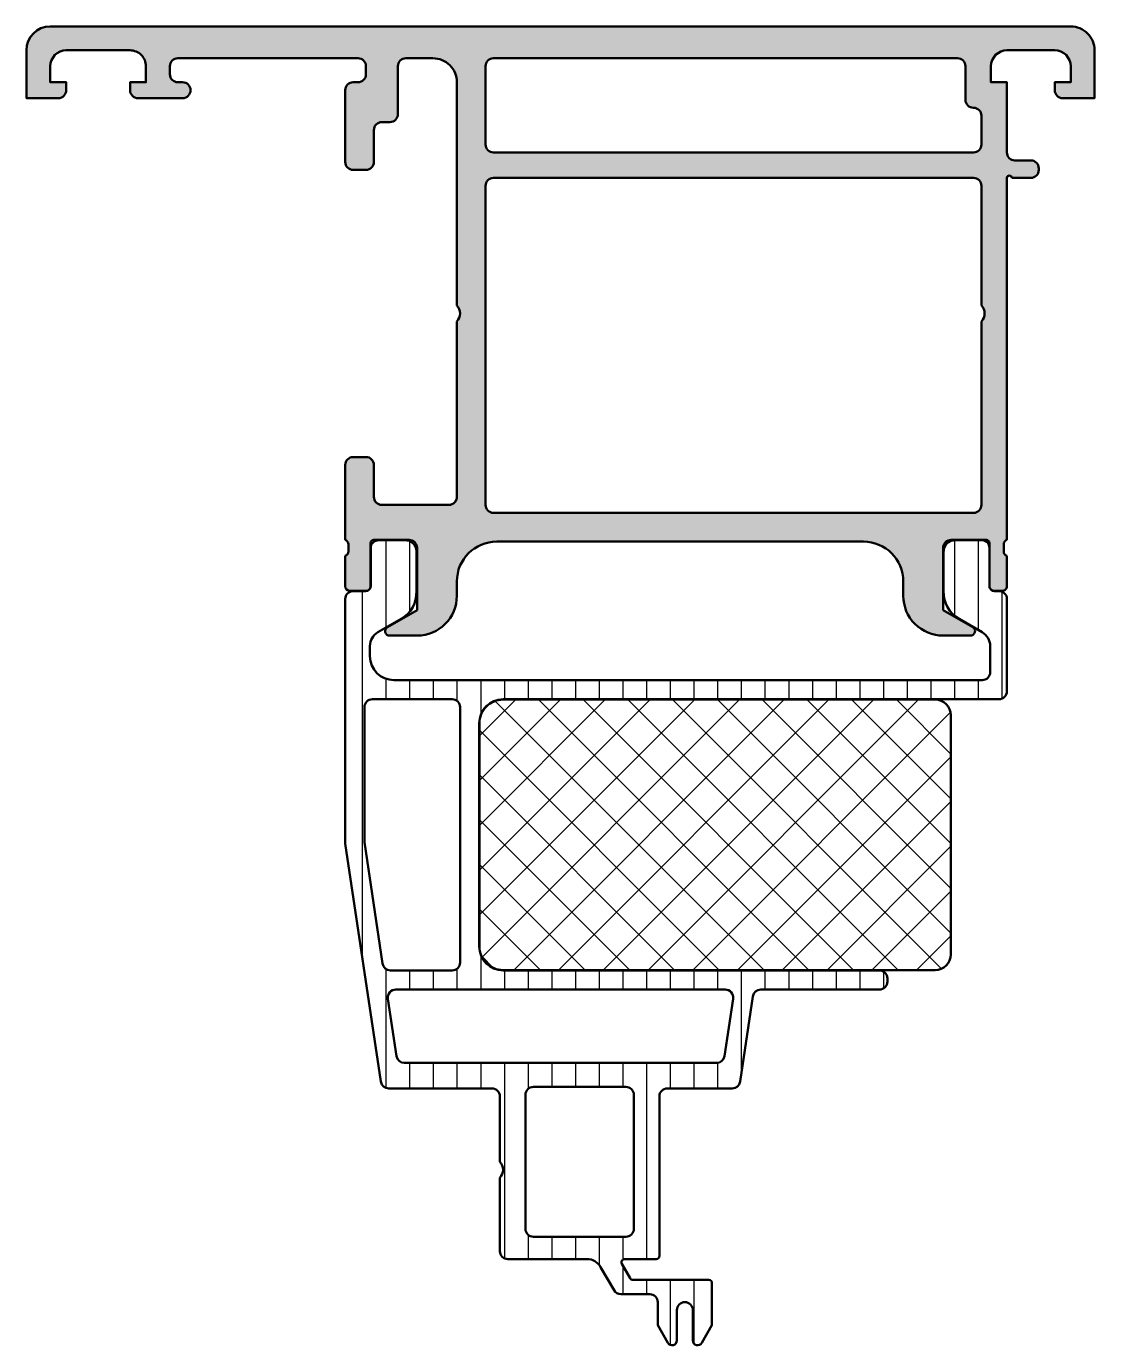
# Model space of a CAD drawing. Extents: x -30 to 37, y 2.3 to 85.
import ezdxf

# ---------------------------------------------------------------- set-up
doc = ezdxf.new("R2010")
doc.units = 0
for name, color, linetype, lineweight in [('0S-Alu contour', 7, 'Continuous', 50), ('0S-Alu hatch', 252, 'Continuous', 25), ('0S-Plastic contour', 254, 'Continuous', 50), ('0S-Plastic hatch', 253, 'Continuous', 25), ('0S-PT contour', 91, 'Continuous', 50), ('0S-PT hatch', 103, 'Continuous', 25)]:
    doc.layers.add(name, color=color, linetype=linetype, lineweight=lineweight)

# ---------------------------------------------------------------- blocks, each defined once
blk = doc.blocks.new('485340__1FFCB2C1_20A8_4B7F_915D_4D0FF0D645E9_')
at = {"layer": '0S-Alu hatch'}
h = blk.add_hatch(color=256, dxfattribs=at)
edge = h.paths.add_edge_path()
edge.add_ellipse((27.50000000000001, 49.29999999999999), major_axis=(-2.500000000000007, 0), ratio=1, start_angle=0, end_angle=90.00000000000023, ccw=False)
edge.add_line((25, 49.29999999999999), (25, 50.2))
edge.add_arc((22.5, 50.2), 2.5, 0, 90)
edge.add_line((22.5, 52.7), (-0.4999999999999716, 52.7))
edge.add_arc((-0.4999999999999716, 50.20000000000001), 2.499999999999992, 90, 180)
edge.add_line((-2.999999999999964, 50.20000000000001), (-2.999999999999971, 49.29999999999999))
edge.add_ellipse((-5.499999999999971, 49.29999999999999), major_axis=(-2.5, 0), ratio=1, start_angle=90, end_angle=180, ccw=False)
edge.add_line((-5.499999999999971, 46.79999999999998), (-7.217691453623984, 46.79999999999998))
edge.add_ellipse((-7.217691453623981, 47.08230854637601), major_axis=(-0.2823085463760151, 0), ratio=1, start_angle=-60.000000000000114, end_angle=89.99999999999932, ccw=False)
edge.add_line((-7.358845726811988, 47.32679491924309), (-5.5, 48.39999999999999))
edge.add_line((-5.5, 48.39999999999999), (-5.5, 52.3))
edge.add_arc((-6, 52.3), 0.5, 0, 90)
edge.add_line((-6, 52.8), (-8.209999999999994, 52.8))
edge.add_arc((-8.209999999999994, 52.59999999999999), 0.2000000000000028, 90, 180)
edge.add_line((-8.409999999999997, 52.59999999999999), (-8.409999999999997, 49.90000000000003))
edge.add_ellipse((-8.710000000000036, 49.90000000000003), major_axis=(-0.3000000000000398, 0), ratio=1, start_angle=90, end_angle=180, ccw=False)
edge.add_line((-8.710000000000036, 49.59999999999999), (-9.69999999999996, 49.59999999999999))
edge.add_ellipse((-9.69999999999996, 49.90000000000003), major_axis=(-0.3000000000000398, 0), ratio=1, start_angle=0, end_angle=90, ccw=False)
edge.add_line((-10, 49.90000000000003), (-10, 51.79999999999999))
edge.add_arc((-10.1, 52.0828427124746), 0.2999999999999999, 289.471220634491, 360)
edge.add_line((-9.8, 52.0828427124746), (-9.799999999999997, 52.51715728752537))
edge.add_arc((-10.1, 52.51715728752537), 0.3000000000000007, 0, 70.52877936550966)
edge.add_line((-10, 52.79999999999999), (-10, 57.5))
edge.add_ellipse((-9.5, 57.5), major_axis=(-0.5, 0), ratio=1, start_angle=270, end_angle=360, ccw=False)
edge.add_line((-9.5, 58), (-8.699999999999989, 58))
edge.add_ellipse((-8.699999999999989, 57.5), major_axis=(-0.5, 0), ratio=1, start_angle=180, end_angle=270, ccw=False)
edge.add_line((-8.199999999999989, 57.5), (-8.199999999999989, 55.5))
edge.add_arc((-7.699999999999988, 55.5), 0.5, 180, 270)
edge.add_line((-7.699999999999988, 55), (-3.499999999999985, 55))
edge.add_arc((-3.499999999999985, 55.5), 0.5, 270, 360)
edge.add_line((-2.999999999999985, 55.5), (-3, 66.5))
edge.add_arc((-3.524999999999995, 67), 0.7249999999999989, 316.3971810272962, 403.6028189727038)
edge.add_line((-3, 67.5), (-2.999999999999985, 81.5))
edge.add_arc((-4.499999999999996, 81.5), 1.50000000000001, 0, 90.00000000000014)
edge.add_line((-4.5, 83), (-6.200000000000002, 83))
edge.add_arc((-6.200000000000002, 82.5), 0.5, 90, 180)
edge.add_line((-6.700000000000002, 82.5), (-6.699999999999988, 79.5))
edge.add_ellipse((-7.199999999999988, 79.5), major_axis=(-0.5, 0), ratio=1, start_angle=90, end_angle=180, ccw=False)
edge.add_line((-7.199999999999988, 79), (-7.699999999999988, 79))
edge.add_arc((-7.699999999999988, 78.5), 0.5, 90, 180)
edge.add_line((-8.199999999999989, 78.5), (-8.199999999999989, 76.5))
edge.add_ellipse((-8.699999999999989, 76.5), major_axis=(-0.5, 0), ratio=1, start_angle=90, end_angle=180, ccw=False)
edge.add_line((-8.699999999999989, 76), (-9.5, 76))
edge.add_ellipse((-9.5, 76.5), major_axis=(-0.5, 0), ratio=1, start_angle=0, end_angle=90, ccw=False)
edge.add_line((-10, 76.5), (-10, 81))
edge.add_ellipse((-9.5, 81), major_axis=(-0.5, 0), ratio=1, start_angle=270, end_angle=360, ccw=False)
edge.add_line((-9.5, 81.5), (-9.200000000000003, 81.5))
edge.add_arc((-9.200000000000003, 82), 0.5, 270, 360)
edge.add_line((-8.700000000000003, 82), (-8.700000000000003, 82.5))
edge.add_arc((-9.200000000000003, 82.5), 0.5, 0, 90)
edge.add_line((-9.200000000000003, 83), (-20.5, 83))
edge.add_arc((-20.5, 82.5), 0.5, 90, 180)
edge.add_line((-21, 82.5), (-21, 82))
edge.add_arc((-20.5, 82), 0.5, 180, 270)
edge.add_line((-20.5, 81.5), (-20.2, 81.5))
edge.add_ellipse((-20.2, 81), major_axis=(-0.5, 0), ratio=1, start_angle=90, end_angle=270, ccw=False)
edge.add_line((-20.2, 80.5), (-23, 80.5))
edge.add_ellipse((-23, 81), major_axis=(-0.5, 0), ratio=1, start_angle=0, end_angle=90, ccw=False)
edge.add_line((-23.5, 81), (-23.5, 81.5))
edge.add_line((-23.5, 81.5), (-22.5, 81.5))
edge.add_line((-22.5, 81.5), (-22.5, 82.5))
edge.add_arc((-23.5, 82.5), 0.9999999999999964, 0, 90.00000000000018)
edge.add_line((-23.5, 83.49999999999999), (-27.5, 83.49999999999999))
edge.add_arc((-27.5, 82.5), 1, 90, 180)
edge.add_line((-28.5, 82.5), (-28.5, 81.5))
edge.add_line((-28.5, 81.5), (-27.5, 81.5))
edge.add_line((-27.5, 81.5), (-27.5, 81))
edge.add_ellipse((-28, 81), major_axis=(-0.5, 0), ratio=1, start_angle=90, end_angle=180, ccw=False)
edge.add_line((-28, 80.5), (-30, 80.5))
edge.add_line((-30, 80.5), (-30, 83.49999999999999))
edge.add_ellipse((-28.5, 83.49999999999999), major_axis=(-1.5, 0), ratio=1, start_angle=270, end_angle=360, ccw=False)
edge.add_line((-28.5, 85), (35.5, 85))
edge.add_ellipse((35.50000000000002, 83.49999999999999), major_axis=(-1.500000000000013, 0), ratio=1, start_angle=180, end_angle=270.00000000000057, ccw=False)
edge.add_line((37.00000000000003, 83.49999999999999), (37.00000000000003, 80.5))
edge.add_line((37.00000000000003, 80.5), (35.00000000000003, 80.5))
edge.add_ellipse((35.00000000000003, 81), major_axis=(-0.5, 0), ratio=1, start_angle=0, end_angle=90, ccw=False)
edge.add_line((34.50000000000003, 81), (34.50000000000003, 81.5))
edge.add_line((34.50000000000003, 81.5), (35.5, 81.5))
edge.add_line((35.5, 81.5), (35.5, 82.5))
edge.add_arc((34.50000000000001, 82.50000000000001), 0.9999999999999857, 0, 89.9999999999992)
edge.add_line((34.50000000000003, 83.49999999999999), (31.50000000000003, 83.49999999999999))
edge.add_arc((31.50000000000003, 82.5), 1, 90, 180)
edge.add_line((30.50000000000003, 82.5), (30.50000000000003, 81.5))
edge.add_line((30.50000000000003, 81.5), (31.50000000000003, 81.5))
edge.add_line((31.50000000000003, 81.5), (31.50000000000003, 77.1))
edge.add_arc((32.00000000000003, 77.1), 0.5, 180, 270)
edge.add_line((32.00000000000003, 76.60000000000001), (33, 76.6))
edge.add_ellipse((33.00000000000002, 76.1), major_axis=(-0.5000000000000142, 0), ratio=1, start_angle=180, end_angle=270.00000000000165, ccw=False)
edge.add_line((33.50000000000003, 76.1), (33.50000000000003, 76.0000000000001))
edge.add_ellipse((33.00000000000003, 76.0000000000001), major_axis=(-0.5, 0), ratio=1, start_angle=90, end_angle=180, ccw=False)
edge.add_line((33.00000000000003, 75.5000000000001), (31.80000000024032, 75.5000000000001))
edge.add_arc((31.65000000012017, 75.5000000000001), 0.1500000001201442, 0, 180)
edge.add_line((31.50000000000003, 75.5000000000001), (31.50000000000003, 52.8))
edge.add_arc((31.60000000000002, 52.51715728752536), 0.3000000000000176, 109.4712206344883, 180)
edge.add_line((31.30000000000001, 52.51715728752536), (31.30000000000001, 52.08284271247461))
edge.add_arc((31.60000000000002, 52.08284271247463), 0.3000000000000043, 180, 250.528779365512)
edge.add_line((31.50000000000003, 51.8), (31.50000000000003, 49.90000000000002))
edge.add_ellipse((31.19999999999997, 49.90000000000005), major_axis=(-0.300000000000054, 0), ratio=1, start_angle=89.99999999999733, end_angle=180, ccw=False)
edge.add_line((31.19999999999996, 49.59999999999999), (30.71000000000007, 49.59999999999999))
edge.add_ellipse((30.71000000000005, 49.90000000000005), major_axis=(-0.300000000000054, 0), ratio=1, start_angle=0, end_angle=90.00000000000267, ccw=False)
edge.add_line((30.41, 49.90000000000005), (30.41, 52.59999999999999))
edge.add_arc((30.21, 52.6), 0.1999999999999957, 0, 89.99999999999797)
edge.add_line((30.21000000000001, 52.8), (28, 52.8))
edge.add_arc((28, 52.3), 0.5, 90, 180)
edge.add_line((27.5, 52.3), (27.5, 48.39999999999999))
edge.add_line((27.5, 48.39999999999999), (29.35884572681201, 47.3267949192431))
edge.add_ellipse((29.21769145362399, 47.08230854637601), major_axis=(-0.2823085463760251, 0), ratio=1, start_angle=89.99999999999858, end_angle=239.9999999999995, ccw=False)
edge.add_line((29.21769145362399, 46.79999999999998), (27.50000000000002, 46.79999999999998))
edge = h.paths.add_edge_path()
edge.add_arc((29.375, 67.00000000000001), 0.7250000000000016, 316.3971810272967, 403.6028189727025)
edge.add_line((29.90000000000001, 67.5), (29.90000000000001, 75))
edge.add_arc((29.40000000000001, 75), 0.5, 0, 90)
edge.add_line((29.40000000000001, 75.5), (-0.6999999999999887, 75.5))
edge.add_arc((-0.6999999999999887, 75), 0.4999999999999983, 90, 180)
edge.add_line((-1.199999999999988, 75), (-1.199999999999988, 55))
edge.add_arc((-0.6999999999999887, 55), 0.5, 180, 270)
edge.add_line((-0.6999999999999887, 54.5), (29.40000000000001, 54.5))
edge.add_arc((29.40000000000001, 55), 0.5, 270, 360)
edge.add_line((29.90000000000001, 55), (29.90000000000001, 66.50000000000001))
edge = h.paths.add_edge_path()
edge.add_ellipse((29.40000000000001, 80.4), major_axis=(-0.5, 0), ratio=1, start_angle=0, end_angle=90, ccw=False)
edge.add_line((28.9, 80.4), (28.9, 82.5))
edge.add_arc((28.40000000000001, 82.5), 0.5, 0, 90)
edge.add_line((28.40000000000001, 83), (-0.6999999999999887, 83))
edge.add_arc((-0.6999999999999887, 82.5), 0.5, 90, 180)
edge.add_line((-1.199999999999988, 82.5), (-1.199999999999988, 77.6))
edge.add_arc((-0.6999999999999887, 77.6), 0.5, 180, 270)
edge.add_line((-0.6999999999999887, 77.1), (29.40000000000001, 77.1))
edge.add_arc((29.40000000000001, 77.6), 0.5, 270, 360)
edge.add_line((29.90000000000001, 77.6), (29.90000000000001, 79.4))
edge.add_arc((29.40000000000001, 79.4), 0.5, 0, 90)
at = {"layer": '0S-Alu contour', "color": 7}
for points in [[(-28.5, 85), (35.5, 85)], [(-28, 80.5), (-30, 80.5), (-30, 83.49999999999999)], [(-23.5, 83.49999999999999), (-27.5, 83.49999999999999)], [(-9.200000000000003, 83), (-20.5, 83)], [(-4.5, 83), (-6.200000000000002, 83)], [(28.40000000000001, 83), (-0.6999999999999887, 83)], [(34.50000000000003, 83.49999999999999), (31.50000000000003, 83.49999999999999)], [(37.00000000000003, 83.49999999999999), (37.00000000000003, 80.5), (35.00000000000003, 80.5)], [(-28.5, 82.5), (-28.5, 81.5), (-27.5, 81.5), (-27.5, 81)], [(-23.5, 81), (-23.5, 81.5), (-22.5, 81.5), (-22.5, 82.5)], [(-21, 82.5), (-21, 82)], [(-8.700000000000003, 82), (-8.700000000000003, 82.5)], [(-6.700000000000002, 82.5), (-6.699999999999988, 79.5)], [(-1.199999999999988, 82.5), (-1.199999999999988, 77.6)], [(28.9, 80.4), (28.9, 82.5)], [(30.50000000000003, 82.5), (30.50000000000003, 81.5), (31.50000000000003, 81.5), (31.50000000000003, 77.1)], [(34.50000000000003, 81), (34.50000000000003, 81.5), (35.5, 81.5), (35.5, 82.5)], [(-20.5, 81.5), (-20.2, 81.5)], [(-9.5, 81.5), (-9.200000000000003, 81.5)], [(-3, 67.5), (-2.999999999999985, 81.5)], [(-20.2, 80.5), (-23, 80.5)], [(-10, 76.5), (-10, 81)], [(-7.199999999999988, 79), (-7.699999999999988, 79)], [(29.90000000000001, 77.6), (29.90000000000001, 79.4)], [(-8.199999999999989, 78.5), (-8.199999999999989, 76.5)], [(-0.6999999999999887, 77.1), (29.40000000000001, 77.1)], [(32.00000000000003, 76.60000000000001), (33, 76.6)], [(33.50000000000003, 76.1), (33.50000000000003, 76.0000000000001)], [(-8.699999999999989, 76), (-9.5, 76)], [(29.40000000000001, 75.5), (-0.6999999999999887, 75.5)], [(31.50000000000003, 75.5000000000001), (31.50000000000003, 52.8)], [(33.00000000000003, 75.5000000000001), (31.80000000024032, 75.5000000000001)], [(-1.199999999999988, 75), (-1.199999999999988, 55)], [(29.90000000000001, 67.5), (29.90000000000001, 75)], [(-2.999999999999985, 55.5), (-3, 66.5)], [(29.90000000000001, 55), (29.90000000000001, 66.50000000000001)], [(-9.5, 58), (-8.699999999999989, 58)], [(-10, 52.79999999999999), (-10, 57.5)], [(-8.199999999999989, 57.5), (-8.199999999999989, 55.5)], [(-7.699999999999988, 55), (-3.499999999999985, 55)], [(-0.6999999999999887, 54.5), (29.40000000000001, 54.5)], [(-9.8, 52.0828427124746), (-9.799999999999997, 52.51715728752537)], [(-8.409999999999997, 52.59999999999999), (-8.409999999999997, 49.90000000000003)], [(-6, 52.8), (-8.209999999999994, 52.8)], [(-7.358845726811988, 47.32679491924309), (-5.5, 48.39999999999999), (-5.5, 52.3)], [(22.5, 52.7), (-0.4999999999999716, 52.7)], [(27.5, 52.3), (27.5, 48.39999999999999), (29.35884572681201, 47.3267949192431)], [(30.21000000000001, 52.8), (28, 52.8)], [(30.41, 49.90000000000005), (30.41, 52.59999999999999)], [(31.30000000000001, 52.51715728752536), (31.30000000000001, 52.08284271247461)], [(-10, 49.90000000000003), (-10, 51.79999999999999)], [(31.50000000000003, 51.8), (31.50000000000003, 49.90000000000002)], [(-2.999999999999964, 50.20000000000001), (-2.999999999999971, 49.29999999999999)], [(25, 49.29999999999999), (25, 50.2)], [(-8.710000000000036, 49.59999999999999), (-9.69999999999996, 49.59999999999999)], [(31.19999999999996, 49.59999999999999), (30.71000000000007, 49.59999999999999)], [(-5.499999999999971, 46.79999999999998), (-7.217691453623984, 46.79999999999998)], [(29.21769145362399, 46.79999999999998), (27.50000000000002, 46.79999999999998)]]:
    blk.add_lwpolyline(points, dxfattribs=at)
at = {"layer": '0S-Alu contour', "color": 7, "extrusion": (0, 0, -1)}
for centre, radius, start, end in [((28.5, 83.49999999999999), 1.5, 0, 90), ((-35.50000000000002, 83.49999999999999), 1.500000000000014, 89.99999999999946, 180), ((20.2, 81), 0.5, 90, 270), ((9.5, 81), 0.5, 0, 90), ((28, 81), 0.5, 180, 270), ((23, 81), 0.5, 270, 0), ((-29.40000000000001, 80.4), 0.5, 270, 0), ((-35.00000000000003, 81), 0.5, 270, 0), ((7.199999999999988, 79.5), 0.5, 180, 270), ((9.5, 76.5), 0.5, 270, 0), ((8.699999999999989, 76.5), 0.5, 180, 270), ((-33.00000000000002, 76.1), 0.5000000000000142, 89.99999999999837, 180), ((-33.00000000000003, 76.0000000000001), 0.5, 180, 270), ((9.5, 57.5), 0.5, 0, 90), ((8.699999999999989, 57.5), 0.5, 90, 180), ((9.69999999999996, 49.90000000000003), 0.3000000000000398, 270, 0), ((8.710000000000036, 49.90000000000003), 0.3000000000000398, 180, 270), ((-30.71000000000005, 49.90000000000005), 0.300000000000054, 269.9999999999973, 0), ((-31.19999999999997, 49.90000000000005), 0.300000000000054, 180, 270.0000000000027), ((5.499999999999971, 49.29999999999999), 2.5, 180, 270), ((-27.50000000000001, 49.29999999999999), 2.500000000000007, 269.9999999999998, 0), ((7.217691453623981, 47.08230854637601), 0.2823085463760151, 270.0000000000007, 60.00000000000003), ((-29.21769145362399, 47.08230854637601), 0.2823085463760251, 120.0000000000005, 270.0000000000014)]:
    blk.add_arc(centre, radius, start, end, dxfattribs=at)
at = {"layer": '0S-Alu contour', "color": 7}
for centre, radius, start, end in [((-27.5, 82.5), 1, 90, 180), ((-23.5, 82.5), 0.9999999999999964, 0, 90.00000000000018), ((-20.5, 82.5), 0.5, 90, 180), ((-9.200000000000003, 82.5), 0.5, 0, 90), ((-6.200000000000002, 82.5), 0.5, 90, 180), ((-4.499999999999996, 81.5), 1.50000000000001, 0, 90.00000000000014), ((-0.6999999999999887, 82.5), 0.5, 90, 180), ((28.40000000000001, 82.5), 0.5, 0, 90), ((31.50000000000003, 82.5), 1, 90, 180), ((34.50000000000001, 82.50000000000001), 0.9999999999999857, 0, 89.9999999999992), ((-20.5, 82), 0.5, 180, 270), ((-9.200000000000003, 82), 0.5, 270, 0), ((29.40000000000001, 79.4), 0.5, 0, 90), ((-7.699999999999988, 78.5), 0.5, 90, 180), ((-0.6999999999999887, 77.6), 0.5, 180, 270), ((29.40000000000001, 77.6), 0.5, 270, 0), ((32.00000000000003, 77.1), 0.5, 180, 270), ((-0.6999999999999887, 75), 0.4999999999999983, 90, 180), ((29.40000000000001, 75), 0.5, 0, 90), ((31.65000000012017, 75.5000000000001), 0.1500000001201442, 0, 180), ((-3.524999999999995, 67), 0.7249999999999989, 316.3971810272962, 43.6028189727039), ((29.375, 67.00000000000001), 0.7250000000000016, 316.3971810272967, 43.6028189727025), ((-7.699999999999988, 55.5), 0.5, 180, 270), ((-3.499999999999985, 55.5), 0.5, 270, 0), ((-0.6999999999999887, 55), 0.5, 180, 270), ((29.40000000000001, 55), 0.5, 270, 0), ((-10.1, 52.51715728752537), 0.3000000000000007, 0, 70.52877936550966), ((-8.209999999999994, 52.59999999999999), 0.2000000000000028, 90, 180), ((-6, 52.3), 0.5, 0, 90), ((-0.4999999999999716, 50.20000000000001), 2.499999999999992, 90, 180), ((22.5, 50.2), 2.5, 0, 90), ((28, 52.3), 0.5, 90, 180), ((30.21, 52.6), 0.1999999999999957, 0, 89.99999999999797), ((31.60000000000002, 52.51715728752536), 0.3000000000000176, 109.4712206344883, 180), ((-10.1, 52.0828427124746), 0.2999999999999999, 289.471220634491, 0), ((31.60000000000002, 52.08284271247463), 0.3000000000000043, 180, 250.528779365512)]:
    blk.add_arc(centre, radius, start, end, dxfattribs=at)
blk = doc.blocks.new('278235__3EF15D60_AA11_4E8E_A275_02A89C4E8D4B___04CB373B_3F90_41ED_B564_188A9272733D_')
at = {"layer": '0S-Plastic hatch'}
h = blk.add_hatch(dxfattribs=at)
h.set_pattern_fill('ANSI31', color=256, scale=0.4680000000000001, angle=45, style=0)
h.set_pattern_definition([(90, (0, 0), (-1.4859, 0), [])])
edge = h.paths.add_edge_path()
edge.add_ellipse((-0.0999999999999872, 41.31), major_axis=(-1.5, 0), ratio=1, start_angle=270, end_angle=360, ccw=False)
edge.add_line((-0.0999999999999872, 42.81), (31.00000000000001, 42.81))
edge.add_arc((31.00000000000001, 43.31), 0.5, 270, 360)
edge.add_line((31.50000000000001, 43.31), (31.50000000000001, 49.10000000000001))
edge.add_arc((31.02571405990053, 49.11065111235448), 0.4744055218591292, 358.7135161000995, 453.107108595479)
edge.add_line((31.00000000000001, 49.58435923587979), (30.7, 49.58435923587979))
edge.add_ellipse((30.72844512803933, 49.91178235781735), major_axis=(-0.3286563951736072, 0), ratio=1, start_angle=2.0544984805782747, end_angle=85.0348526693113, ccw=False)
edge.add_line((30.4, 49.90000000000001), (30.4, 52.30000000000001))
edge.add_arc((29.93086059590628, 52.31278287736731), 0.4693135225275195, 358.4392192486264, 453.7703125095292)
edge.add_line((29.9, 52.78108065234334), (28.3, 52.78108065234335))
edge.add_arc((28.25019106294101, 52.06101642216256), 0.721784888867036, 86.04298754876677, 184.8493129066743)
edge.add_line((27.53098982404936, 52), (27.53098982404936, 49.58072594216368))
edge.add_arc((29.41940211182337, 49.50012805398706), 1.890131473785461, 177.5560856513688, 240.894299820917)
edge.add_line((28.50000000000001, 47.84867513459481), (29.95000000000001, 47.01151724426987))
edge.add_ellipse((29.45, 46.14549184048541), major_axis=(-1.000000000000015, 0), ratio=1, start_angle=180, end_angle=239.9999999999996, ccw=False)
edge.add_line((30.45000000000001, 46.14549184048541), (30.45000000000001, 44.51))
edge.add_ellipse((29.95000000000001, 44.51), major_axis=(-0.5, 0), ratio=1, start_angle=90, end_angle=180, ccw=False)
edge.add_line((29.95000000000001, 44.01), (-6.949999999999995, 44.01))
edge.add_ellipse((-6.949999999999995, 45.51000000000001), major_axis=(-1.5, 0), ratio=1, start_angle=0, end_angle=90, ccw=False)
edge.add_line((-8.449999999999996, 45.51000000000001), (-8.449999999999996, 46.14549184048541))
edge.add_ellipse((-7.449999999999999, 46.14549184048541), major_axis=(-0.9999999999999964, 0), ratio=1, start_angle=300, end_angle=360, ccw=False)
edge.add_line((-7.949999999999995, 47.01151724426985), (-6.499999999999992, 47.84867513459481))
edge.add_arc((-7.404741881231075, 49.48546782339477), 1.870200036830967, 298.9317498518909, 362.9196079367447)
edge.add_line((-5.536969392791661, 49.58072594216368), (-5.536969392791661, 52))
edge.add_arc((-6.240273371283233, 52.07210734449059), 0.7069907745448724, 354.1461145015463, 454.8461274223754)
edge.add_line((-6.299999999999997, 52.77657074674346), (-7.899999999999998, 52.77657074674346))
edge.add_arc((-7.937806476569804, 52.31565995534076), 0.4624587411889732, 85.31077812371898, 181.9405426484076)
edge.add_line((-8.399999999999995, 52.3), (-8.399999999999999, 49.90000000000001))
edge.add_ellipse((-8.726676870836219, 49.91104992170203), major_axis=(-0.3268637005067485, 0), ratio=1, start_angle=94.68138266951331, end_angle=178.0626954606801, ccw=False)
edge.add_line((-8.699999999999996, 49.58527665197085), (-9.5, 49.58527665197085))
edge.add_arc((-9.524259142947688, 49.11004846602048), 0.4758469656709288, 87.07773842538673, 181.2100055964835)
edge.add_line((-9.999999999999996, 49.1), (-9.999999999999991, 33.75999999999999))
edge.add_line((-9.999999999999991, 33.75999999999999), (-7.76381691426819, 18.83590853652902))
edge.add_arc((-7.269336929798924, 18.91), 0.4999999999999997, 188.5216391717482, 270.0000000000008)
edge.add_line((-7.269336929798917, 18.41), (-0.79999999999999, 18.41))
edge.add_ellipse((-0.79999999999999, 17.90999999999999), major_axis=(-0.5, 0), ratio=1, start_angle=180, end_angle=270, ccw=False)
edge.add_line((-0.29999999999999, 17.90999999999999), (-0.29999999999999, 13.81))
edge.add_ellipse((-0.8249999999999957, 13.31), major_axis=(-0.7250000000000041, 0), ratio=1, start_angle=136.3971810272968, end_angle=223.6028189727033, ccw=False)
edge.add_line((-0.29999999999999, 12.81), (-0.29999999999999, 8.20999999999998))
edge.add_arc((0.1999999999999957, 8.209999999999994), 0.4999999999999858, 180, 270.0000000000017)
edge.add_line((0.2000000000000099, 7.710000000000007), (5.1524791385932, 7.710000000000007))
edge.add_ellipse((5.152479138593179, 6.710000000000007), major_axis=(-1, 0), ratio=1, start_angle=209.9999999999983, end_angle=269.99999999999875, ccw=False)
edge.add_line((6.018504542377627, 7.209999999999979), (6.855662432702594, 5.75999999999999))
edge.add_arc((7.288675134594825, 6.010000000000005), 0.5000000000000174, 210.0000000000007, 270.0000000000008)
edge.add_line((7.288675134594832, 5.50999999999999), (9.100000000000001, 5.50999999999999))
edge.add_ellipse((9.099999999999994, 5.00999999999999), major_axis=(-0.5, 0), ratio=1, start_angle=180, end_angle=269.9999999999992, ccw=False)
edge.add_line((9.599999999999994, 5.00999999999999), (9.600000000000001, 3.568845726811986))
edge.add_line((9.600000000000001, 3.568845726811986), (10.24019237886468, 2.459999999999979))
edge.add_arc((10.50000000000001, 2.609999999999985), 0.3000000000000016, 210.0000000000011, 360)
edge.add_line((10.80000000000001, 2.609999999999985), (10.80000000000002, 4.50999999999999))
edge.add_ellipse((11.30000000000001, 4.50999999999999), major_axis=(-0.4999999999999929, 0), ratio=1, start_angle=180, end_angle=360, ccw=False)
edge.add_line((11.8, 4.50999999999999), (11.80000000000002, 2.609999999999985))
edge.add_arc((12.10000000000001, 2.609999999999985), 0.2999999999999971, 180, 329.9999999999982)
edge.add_line((12.35980762113534, 2.459999999999979), (13, 3.568845726811986))
edge.add_line((13, 3.568845726811986), (13, 6.209999999999979))
edge.add_arc((12.8, 6.209999999999993), 0.2000000000000028, 0, 89.99999999999594)
edge.add_line((12.80000000000002, 6.409999999999996), (8.039230484541342, 6.409999999999996))
edge.add_ellipse((8.039230484541333, 6.609999999999999), major_axis=(-0.2000000000000028, 0), ratio=1, start_angle=30.00000000000341, end_angle=90.00000000000199, ccw=False)
edge.add_line((7.866025403784455, 6.50999999999999), (7.34641016151378, 7.409999999999996))
edge.add_ellipse((7.519615242270667, 7.510000000000005), major_axis=(-0.2000000000000035, 0), ratio=1, start_angle=-90, end_angle=30.000000000002274, ccw=False)
edge.add_line((7.519615242270667, 7.710000000000007), (9.500000000000007, 7.710000000000007))
edge.add_arc((9.500000000000014, 7.909999999999996), 0.1999999999999886, 269.999999999998, 360)
edge.add_line((9.700000000000003, 7.909999999999996), (9.699999999999996, 17.90999999999999))
edge.add_ellipse((10.19999999999999, 17.90999999999999), major_axis=(-0.5, 0), ratio=1, start_angle=270, end_angle=360, ccw=False)
edge.add_line((10.19999999999999, 18.41), (14.26933692979893, 18.41))
edge.add_arc((14.26933692979894, 18.91), 0.5, 269.9999999999984, 351.4783608282519)
edge.add_line((14.76381691426822, 18.83590853652902), (15.56517331374486, 24.18409146347097))
edge.add_ellipse((16.05965329821412, 24.11), major_axis=(-0.4999999999999952, 0), ratio=1, start_angle=270, end_angle=351.47836082825256, ccw=False)
edge.add_line((16.05965329821412, 24.60999999999999), (23.50000000000001, 24.60999999999999))
edge.add_arc((23.50000000000001, 25.10999999999999), 0.5, 270, 360)
edge.add_line((24.00000000000001, 25.10999999999999), (24.00000000000001, 25.30999999999999))
edge.add_arc((23.50000000000001, 25.30999999999999), 0.5, 0, 90)
edge.add_line((23.50000000000001, 25.80999999999999), (-0.0999999999999943, 25.80999999999999))
edge.add_ellipse((-0.0999999999999943, 27.30999999999999), major_axis=(-1.5, 0), ratio=1, start_angle=0, end_angle=90, ccw=False)
edge.add_line((-1.599999999999994, 27.30999999999999), (-1.599999999999987, 41.31))
edge = h.paths.add_edge_path()
edge.add_line((-7.659215773798628, 26.23590853652903), (-8.79999999999999, 33.84940326356856))
edge.add_line((-8.79999999999999, 33.84940326356856), (-8.79999999999999, 42.31))
edge.add_ellipse((-8.29999999999999, 42.31), major_axis=(-0.5, 0), ratio=1, start_angle=270, end_angle=360, ccw=False)
edge.add_line((-8.29999999999999, 42.81), (-3.299999999999997, 42.81))
edge.add_ellipse((-3.299999999999997, 42.31), major_axis=(-0.5, 0), ratio=1, start_angle=180, end_angle=270, ccw=False)
edge.add_line((-2.799999999999997, 42.31), (-2.79999999999999, 26.30999999999999))
edge.add_ellipse((-3.29999999999999, 26.30999999999999), major_axis=(-0.5, 0), ratio=1, start_angle=90, end_angle=180, ccw=False)
edge.add_line((-3.29999999999999, 25.80999999999999), (-7.164735789329355, 25.80999999999999))
edge.add_ellipse((-7.164735789329355, 26.30999999999999), major_axis=(-0.5000000000000011, 0), ratio=1, start_angle=8.521639171746472, end_angle=90, ccw=False)
edge = h.paths.add_edge_path()
edge.add_line((13.29568041473654, 20.00999999999999), (-6.295680414736523, 20.01000000000001))
edge.add_ellipse((-6.295680414736523, 20.51000000000001), major_axis=(-0.5000000000000032, 0), ratio=1, start_angle=8.52163917174812, end_angle=90, ccw=False)
edge.add_line((-6.790160399205795, 20.43590853652903), (-7.329574079987551, 24.03590853652902))
edge.add_ellipse((-6.835094095518279, 24.10999999999999), major_axis=(-0.5, 0), ratio=1, start_angle=-90, end_angle=8.521639171746472, ccw=False)
edge.add_line((-6.835094095518279, 24.60999999999998), (13.8350940955183, 24.60999999999999))
edge.add_ellipse((13.8350940955183, 24.10999999999999), major_axis=(-0.5000000000000022, 0), ratio=1, start_angle=171.4783608282528, end_angle=269.9999999999992, ccw=False)
edge.add_line((14.32957407998757, 24.03590853652902), (13.79016039920581, 20.43590853652901))
edge.add_ellipse((13.29568041473655, 20.50999999999998), major_axis=(-0.4999999999999858, 0), ratio=1, start_angle=89.9999999999992, end_angle=171.4783608282534, ccw=False)
edge = h.paths.add_edge_path()
edge.add_ellipse((1.800000000000004, 9.609999999999985), major_axis=(-0.5, 0), ratio=1, start_angle=0, end_angle=90, ccw=False)
edge.add_line((1.300000000000004, 9.609999999999985), (1.300000000000004, 18.00999999999999))
edge.add_ellipse((1.800000000000004, 18.00999999999999), major_axis=(-0.5, 0), ratio=1, start_angle=270, end_angle=360, ccw=False)
edge.add_line((1.800000000000004, 18.50999999999999), (7.600000000000001, 18.50999999999999))
edge.add_ellipse((7.600000000000001, 18.00999999999999), major_axis=(-0.5, 0), ratio=1, start_angle=180, end_angle=270, ccw=False)
edge.add_line((8.100000000000001, 18.00999999999999), (8.100000000000001, 9.609999999999985))
edge.add_ellipse((7.600000000000001, 9.609999999999985), major_axis=(-0.5, 0), ratio=1, start_angle=90, end_angle=180, ccw=False)
edge.add_line((7.600000000000001, 9.109999999999985), (1.800000000000004, 9.109999999999985))
at = {"layer": '0S-Alu contour', "color": 7}
for points in [[(-7.659215773798628, 26.23590853652903), (-8.79999999999999, 33.84940326356856), (-8.79999999999999, 42.31)], [(-8.29999999999999, 42.81), (-3.299999999999997, 42.81)], [(-2.799999999999997, 42.31), (-2.79999999999999, 26.30999999999999)], [(-3.29999999999999, 25.80999999999999), (-7.164735789329355, 25.80999999999999)], [(-6.790160399205795, 20.43590853652903), (-7.329574079987551, 24.03590853652902)], [(-6.835094095518279, 24.60999999999998), (13.8350940955183, 24.60999999999999)], [(14.32957407998757, 24.03590853652902), (13.79016039920581, 20.43590853652901)], [(13.29568041473654, 20.00999999999999), (-6.295680414736523, 20.01000000000001)], [(1.800000000000004, 18.50999999999999), (7.600000000000001, 18.50999999999999)], [(1.300000000000004, 9.609999999999985), (1.300000000000004, 18.00999999999999)], [(8.100000000000001, 18.00999999999999), (8.100000000000001, 9.609999999999985)], [(7.600000000000001, 9.109999999999985), (1.800000000000004, 9.109999999999985)]]:
    blk.add_lwpolyline(points, dxfattribs=at)
at = {"layer": '0S-Alu contour', "color": 7, "extrusion": (0, 0, -1)}
for centre, radius, start, end in [((8.29999999999999, 42.31), 0.5, 0, 90), ((3.299999999999997, 42.31), 0.5, 90, 180), ((7.164735789329355, 26.30999999999999), 0.5000000000000011, 270, 351.4783608282535), ((3.29999999999999, 26.30999999999999), 0.5, 180, 270), ((6.835094095518279, 24.10999999999999), 0.5, 351.4783608282535, 90), ((-13.8350940955183, 24.10999999999999), 0.5000000000000022, 90.00000000000081, 188.5216391717472), ((6.295680414736523, 20.51000000000001), 0.5000000000000032, 270, 351.4783608282519), ((-13.29568041473655, 20.50999999999998), 0.4999999999999858, 188.5216391717467, 270.0000000000008), ((-1.800000000000004, 18.00999999999999), 0.5, 0, 90), ((-7.600000000000001, 18.00999999999999), 0.5, 90, 180), ((-1.800000000000004, 9.609999999999985), 0.5, 270, 0), ((-7.600000000000001, 9.609999999999985), 0.5, 180, 270)]:
    blk.add_arc(centre, radius, start, end, dxfattribs=at)
at = {"layer": '0S-Plastic contour', "color": 7}
for points in [[(-8.399999999999995, 52.3), (-8.399999999999999, 49.90000000000001)], [(-6.299999999999997, 52.77657074674346), (-7.899999999999998, 52.77657074674346)], [(29.9, 52.78108065234334), (28.3, 52.78108065234335)], [(30.4, 49.90000000000001), (30.4, 52.30000000000001)], [(-5.536969392791661, 49.58072594216368), (-5.536969392791661, 52)], [(27.53098982404936, 52), (27.53098982404936, 49.58072594216368)], [(-9.999999999999996, 49.1), (-9.999999999999991, 33.75999999999999), (-7.76381691426819, 18.83590853652902)], [(-8.699999999999996, 49.58527665197085), (-9.5, 49.58527665197085)], [(31.00000000000001, 49.58435923587979), (30.7, 49.58435923587979)], [(31.50000000000001, 43.31), (31.50000000000001, 49.10000000000001)], [(-7.949999999999995, 47.01151724426985), (-6.499999999999992, 47.84867513459481)], [(28.50000000000001, 47.84867513459481), (29.95000000000001, 47.01151724426987)], [(-8.449999999999996, 45.51000000000001), (-8.449999999999996, 46.14549184048541)], [(30.45000000000001, 46.14549184048541), (30.45000000000001, 44.51)], [(29.95000000000001, 44.01), (-6.949999999999995, 44.01)], [(-0.0999999999999872, 42.81), (31.00000000000001, 42.81)], [(-1.599999999999994, 27.30999999999999), (-1.599999999999987, 41.31)], [(23.50000000000001, 25.80999999999999), (-0.0999999999999943, 25.80999999999999)], [(24.00000000000001, 25.10999999999999), (24.00000000000001, 25.30999999999999)], [(14.76381691426822, 18.83590853652902), (15.56517331374486, 24.18409146347097)], [(16.05965329821412, 24.60999999999999), (23.50000000000001, 24.60999999999999)], [(-7.269336929798917, 18.41), (-0.79999999999999, 18.41)], [(10.19999999999999, 18.41), (14.26933692979893, 18.41)], [(-0.29999999999999, 17.90999999999999), (-0.29999999999999, 13.81)], [(9.700000000000003, 7.909999999999996), (9.699999999999996, 17.90999999999999)], [(-0.29999999999999, 12.81), (-0.29999999999999, 8.20999999999998)], [(0.2000000000000099, 7.710000000000007), (5.1524791385932, 7.710000000000007)], [(7.519615242270667, 7.710000000000007), (9.500000000000007, 7.710000000000007)], [(6.018504542377627, 7.209999999999979), (6.855662432702594, 5.75999999999999)], [(7.866025403784455, 6.50999999999999), (7.34641016151378, 7.409999999999996)], [(12.80000000000002, 6.409999999999996), (8.039230484541342, 6.409999999999996)], [(12.35980762113534, 2.459999999999979), (13, 3.568845726811986), (13, 6.209999999999979)], [(7.288675134594832, 5.50999999999999), (9.100000000000001, 5.50999999999999)], [(9.599999999999994, 5.00999999999999), (9.600000000000001, 3.568845726811986), (10.24019237886468, 2.459999999999979)], [(10.80000000000001, 2.609999999999985), (10.80000000000002, 4.50999999999999)], [(11.8, 4.50999999999999), (11.80000000000002, 2.609999999999985)]]:
    blk.add_lwpolyline(points, dxfattribs=at)
for centre, radius, start, end in [((-7.937806476569804, 52.31565995534076), 0.4624587411889732, 85.31077812371898, 181.9405426484076), ((-6.240273371283233, 52.07210734449059), 0.7069907745448724, 354.1461145015463, 94.84612742237545), ((28.25019106294101, 52.06101642216256), 0.721784888867036, 86.04298754876677, 184.8493129066743), ((29.93086059590628, 52.31278287736731), 0.4693135225275195, 358.4392192486264, 93.77031250952926), ((-9.524259142947688, 49.11004846602048), 0.4758469656709288, 87.07773842538673, 181.2100055964835), ((-7.404741881231075, 49.48546782339477), 1.870200036830967, 298.9317498518909, 2.919607936744684), ((29.41940211182337, 49.50012805398706), 1.890131473785461, 177.5560856513688, 240.894299820917), ((31.02571405990053, 49.11065111235448), 0.4744055218591292, 358.7135161000995, 93.10710859547905), ((31.00000000000001, 43.31), 0.5, 270, 0), ((23.50000000000001, 25.30999999999999), 0.5, 0, 90), ((23.50000000000001, 25.10999999999999), 0.5, 270, 0), ((-7.269336929798924, 18.91), 0.4999999999999997, 188.5216391717482, 270.0000000000008), ((14.26933692979894, 18.91), 0.5, 269.9999999999984, 351.4783608282519), ((0.1999999999999957, 8.209999999999994), 0.4999999999999858, 180, 270.0000000000017), ((9.500000000000014, 7.909999999999996), 0.1999999999999886, 269.999999999998, 0), ((12.8, 6.209999999999993), 0.2000000000000028, 0, 89.99999999999594), ((7.288675134594825, 6.010000000000005), 0.5000000000000174, 210.0000000000007, 270.0000000000008), ((10.50000000000001, 2.609999999999985), 0.3000000000000016, 210.0000000000011, 0), ((12.10000000000001, 2.609999999999985), 0.2999999999999971, 180, 329.9999999999982)]:
    blk.add_arc(centre, radius, start, end, dxfattribs=at)
at = {"layer": '0S-Plastic contour', "color": 7, "extrusion": (0, 0, -1)}
for centre, radius, start, end in [((8.726676870836219, 49.91104992170203), 0.3268637005067485, 181.93730453932, 265.3186173304867), ((-30.72844512803933, 49.91178235781735), 0.3286563951736072, 274.9651473306887, 357.9455015194217), ((7.449999999999999, 46.14549184048541), 0.9999999999999964, 0, 60.00000000000003), ((-29.45, 46.14549184048541), 1.000000000000015, 120.0000000000004, 180), ((6.949999999999995, 45.51000000000001), 1.5, 270, 0), ((-29.95000000000001, 44.51), 0.5, 180, 270), ((0.0999999999999872, 41.31), 1.5, 0, 90), ((0.0999999999999943, 27.30999999999999), 1.5, 270, 0), ((-16.05965329821412, 24.11), 0.4999999999999952, 8.521639171747413, 90), ((0.79999999999999, 17.90999999999999), 0.5, 90, 180), ((-10.19999999999999, 17.90999999999999), 0.5, 0, 90), ((0.8249999999999957, 13.31), 0.7250000000000041, 136.3971810272967, 223.6028189727033), ((-5.152479138593179, 6.710000000000007), 1, 90.00000000000122, 150.0000000000017), ((-7.519615242270667, 7.510000000000005), 0.2000000000000035, 329.9999999999977, 90), ((-8.039230484541333, 6.609999999999999), 0.2000000000000028, 269.999999999998, 329.9999999999967), ((-9.099999999999994, 5.00999999999999), 0.5, 90.00000000000081, 180), ((-11.30000000000001, 4.50999999999999), 0.4999999999999929, 0, 180)]:
    blk.add_arc(centre, radius, start, end, dxfattribs=at)
blk = doc.blocks.new('486060__E585F0BC_2A8C_401B_AB6A_FB89BA3C34DD_')
at = {"layer": '0S-PT hatch'}
h = blk.add_hatch(dxfattribs=at)
h.set_pattern_fill('ANSI37', color=256, scale=0.625, angle=90, style=0)
h.set_pattern_definition([(135, (0, 0), (-1.403165018917055, -1.403165018917055), []), (225, (0, 0), (1.403165018917055, -1.403165018917055), [])])
edge = h.paths.add_edge_path()
edge.add_arc((-0.0999999999999908, 27.31000000000001), 1.480000000000003, 180, 270.0000000000002)
edge.add_line((-0.0999999999999872, 25.83000000000001), (26.99999999999998, 25.83000000000001))
edge.add_arc((26.99999999999998, 26.81000000000001), 0.9799999999999968, 270, 360)
edge.add_line((27.97999999999998, 26.81), (27.97999999999998, 41.81))
edge.add_arc((26.99999999999998, 41.81), 0.9800000000000039, 0, 90)
edge.add_line((26.99999999999998, 42.78999999999999), (-0.0999999999999872, 42.78999999999999))
edge.add_arc((-0.0999999999999908, 41.30999999999999), 1.479999999999996, 89.99999999999984, 180)
edge.add_line((-1.579999999999987, 41.31), (-1.579999999999987, 27.31))
at = {"layer": '0S-PT contour', "color": 7}
for points in [[(26.99999999999998, 42.78999999999999), (-0.0999999999999872, 42.78999999999999)], [(27.97999999999998, 26.81), (27.97999999999998, 41.81)], [(-1.579999999999987, 41.31), (-1.579999999999987, 27.31)], [(-0.0999999999999872, 25.83000000000001), (26.99999999999998, 25.83000000000001)]]:
    blk.add_lwpolyline(points, dxfattribs=at)
for centre, radius, start, end in [((-0.0999999999999908, 41.30999999999999), 1.479999999999996, 89.99999999999984, 180), ((26.99999999999998, 41.81), 0.9800000000000039, 0, 90), ((-0.0999999999999908, 27.31000000000001), 1.480000000000003, 180, 270.0000000000002), ((26.99999999999998, 26.81000000000001), 0.9799999999999968, 270, 0)]:
    blk.add_arc(centre, radius, start, end, dxfattribs=at)
blk = doc.blocks.new('486060__B84A19C0_B9ED_449B_B41F_6C4A2409740E_')
at = {"layer": '0S-Alu contour', "color": 7}
blk.add_blockref('485340__1FFCB2C1_20A8_4B7F_915D_4D0FF0D645E9_', (0, 0), dxfattribs=at)
at = {"layer": '0S-Plastic contour', "color": 7}
blk.add_blockref('278235__3EF15D60_AA11_4E8E_A275_02A89C4E8D4B___04CB373B_3F90_41ED_B564_188A9272733D_', (0, 0), dxfattribs=at)
at = {"layer": '0S-PT contour', "color": 7}
blk.add_blockref('486060__E585F0BC_2A8C_401B_AB6A_FB89BA3C34DD_', (0, 0), dxfattribs=at)

msp = doc.modelspace()

# ---------------------------------------------------------------- block references
at = {"layer": '0S-Alu contour', "color": 7}
msp.add_blockref('486060__B84A19C0_B9ED_449B_B41F_6C4A2409740E_', (0, 0), dxfattribs=at)

doc.saveas('drawing.dxf')
